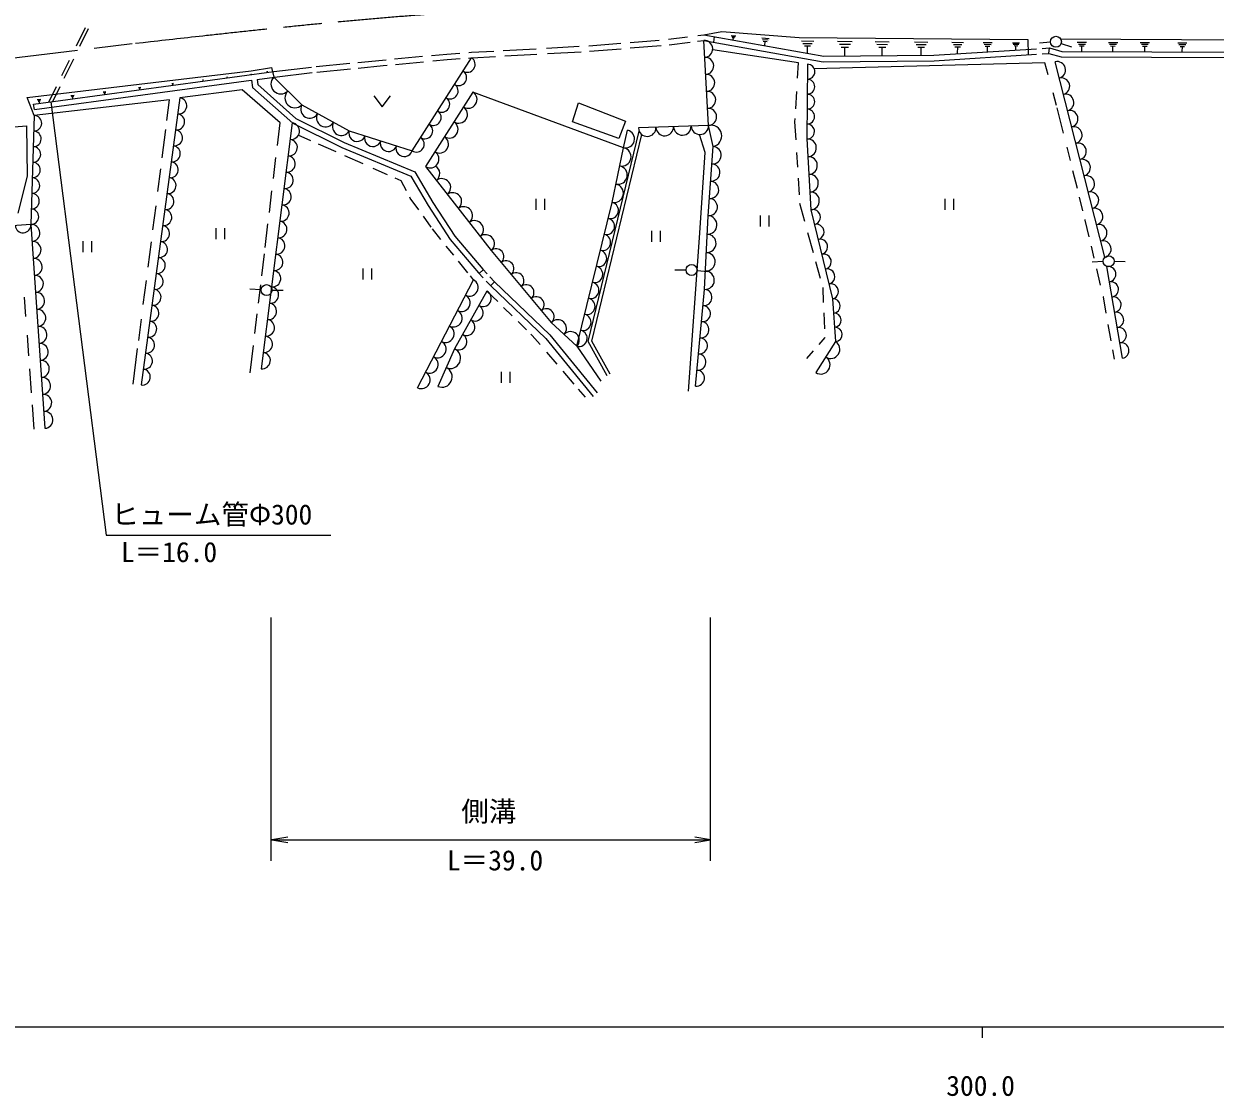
# Model space of a CAD drawing. Units: millimetres, scale not verified. Extents: x 40000 to 680000, y 20000 to 380000.
# Drawn here: x 281012 to 389134, y 198715 to 296078 of the extents above; entities that cross this region are included whole.
import ezdxf
from ezdxf.enums import TextEntityAlignment as Align

# ---------------------------------------------------------------- set-up
doc = ezdxf.new("R2010")
doc.units = ezdxf.units.MM
doc.header["$LTSCALE"] = 1000
doc.linetypes.add('CHAIN', pattern=[18.5, 12, -1.5, 3.5, -1.5])
for name, color, linetype, lineweight in [('M-BGD', 7, 'Continuous', 25), ('M-BMK', 2, 'CHAIN', 13), ('M-STR-STR3', 7, 'Continuous', 25), ('M-TTL-BAND', 7, 'Continuous', 25)]:
    doc.layers.add(name, color=color, linetype=linetype, lineweight=lineweight)
doc.styles.add('ＭＳ ゴシック', font='')
doc.styles.get('ＭＳ ゴシック').set_extended_font_data('MS Gothic')

# ---------------------------------------------------------------- blocks, each defined once
blk = doc.blocks.new('open_arrow')
at = {"color": 0, "linetype": 'Continuous', "lineweight": -2}
blk.add_lwpolyline([(7.5, 1.25), (0, 0), (7.5, -1.25)], dxfattribs=at)

msp = doc.modelspace()

# ---------------------------------------------------------------- linework, layer by layer
at = {"layer": 'M-BGD'}
for p, q in [((285788, 294078), (286615, 295757)), ((286102, 294036), (286892, 295641)), ((342729, 295073), (344348, 295385)), ((344348, 295385), (351388, 294824)), ((332303, 294083), (335180, 294318)), ((336029, 293886), (338859, 294116)), ((336048, 294389), (338672, 294603)), ((339520, 294672), (341234, 294886)), ((339571, 294174), (341475, 294412)), ((342140, 294495), (342716, 294567)), ((342192, 295006), (342729, 295073)), ((342716, 294567), (353566, 292641)), ((343165, 286850), (342716, 294567)), ((342729, 295073), (353608, 293141)), ((343676, 294905), (343609, 294409)), ((345217, 295015), (345617, 294985)), ((345267, 294935), (345567, 294915)), ((345307, 294845), (345507, 294835)), ((345387, 294605), (345407, 294845)), ((347987, 294795), (348657, 294745)), ((348057, 294655), (348567, 294615)), ((348127, 294515), (348467, 294485)), ((348267, 294085), (348297, 294505)), ((351388, 294824), (372130, 294642)), ((351587, 294525), (352707, 294515)), ((351727, 294305), (352567, 294295)), ((354857, 294495), (356197, 294485)), ((355027, 294225), (356027, 294225)), ((358277, 294465), (359557, 294455)), ((358437, 294215), (359397, 294205)), ((361837, 294435), (363057, 294425)), ((361987, 294195), (362907, 294185)), ((365247, 294405), (366287, 294395)), ((365377, 294195), (366157, 294185)), ((368067, 294385), (368907, 294375)), ((368167, 294215), (368797, 294205)), ((370727, 294355), (371387, 294355)), ((370807, 294225), (371307, 294225)), ((370887, 294095), (371217, 294085)), ((371047, 293705), (371057, 294095)), ((372130, 294642), (372165, 293267)), ((374177, 294405), (373187, 294315)), ((375092, 294727), (405075, 294533)), ((375157, 294295), (376107, 293995)), ((376617, 294415), (377467, 294405)), ((376727, 294245), (377367, 294245)), ((379447, 294395), (380287, 294395)), ((379547, 294235), (380177, 294225)), ((382337, 294375), (383167, 294375)), ((382447, 294215), (383067, 294215)), ((385747, 294355), (386567, 294355)), ((385847, 294195), (386467, 294195)), ((314666, 292888), (317189, 293127)), ((318024, 293206), (319402, 293336)), ((319402, 293336), (320573, 293418)), ((321387, 293475), (321653, 293494)), ((321653, 293494), (323681, 293606)), ((321684, 292995), (323814, 293113)), ((324503, 293652), (327521, 293819)), ((324660, 293160), (327573, 293321)), ((328449, 293870), (331423, 294035)), ((328552, 293375), (331609, 293544)), ((332338, 293585), (335216, 293819)), ((351313, 292540), (343530, 293724)), ((351867, 294075), (352417, 294075)), ((352147, 293435), (352147, 294075)), ((353608, 293141), (363612, 293220)), ((355187, 293955), (355857, 293955)), ((355517, 293195), (355527, 293955)), ((358597, 293955), (359237, 293945)), ((358907, 293175), (358917, 293955)), ((362137, 293945), (362747, 293945)), ((362437, 293225), (362447, 293945)), ((363612, 293220), (372915, 293816)), ((363630, 292720), (372924, 293316)), ((365497, 293985), (366027, 293975)), ((365757, 293395), (365767, 293985)), ((368267, 294045), (368687, 294035)), ((368477, 293525), (368477, 294045)), ((373441, 293349), (374047, 293388)), ((373443, 293850), (374102, 293893)), ((374047, 293388), (374102, 293893)), ((374047, 293388), (375148, 293074)), ((374102, 293893), (375219, 293573)), ((375148, 293074), (398224, 292995)), ((375219, 293573), (398250, 293495)), ((376827, 294075), (377257, 294075)), ((377037, 293575), (377047, 294075)), ((379647, 294065), (380067, 294055)), ((379857, 293565), (379857, 294065)), ((382547, 294045), (382957, 294045)), ((382747, 293575), (382757, 294045)), ((385947, 294025), (386357, 294025)), ((386147, 293545), (386157, 294025)), ((284457, 291374), (285143, 292767)), ((284684, 291156), (285538, 292891)), ((301630, 291810), (303503, 292107)), ((303503, 292107), (303700, 291238)), ((303711, 291744), (307108, 292142)), ((307557, 292195), (310587, 292492)), ((307611, 291698), (310654, 291996)), ((311326, 292564), (313577, 292785)), ((311342, 292064), (313625, 292287)), ((313577, 292785), (313884, 292814)), ((313625, 292287), (313997, 292322)), ((314745, 292393), (317295, 292634)), ((316247, 284544), (321643, 292992)), ((318128, 292713), (319443, 292838)), ((319443, 292838), (320618, 292920)), ((321365, 292973), (321684, 292995)), ((351231, 291157), (351313, 292540)), ((352132, 292404), (352087, 285621)), ((373663, 292540), (352753, 291989)), ((353566, 292641), (363630, 292720)), ((373969, 291436), (373663, 292540)), ((379116, 274878), (374604, 292628)), ((281310, 289380), (301630, 291810)), ((281901, 288790), (303711, 291744)), ((281968, 288295), (301642, 290959)), ((297217, 290985), (297327, 290995)), ((297237, 290965), (297317, 290975)), ((297247, 290945), (297307, 290945)), ((297287, 290915), (297277, 290945)), ((299427, 291245), (299507, 291255)), ((299437, 291235), (299497, 291245)), ((299447, 291225), (299487, 291225)), ((299477, 291155), (299467, 291225)), ((301617, 291515), (301667, 291515)), ((301627, 291505), (301667, 291505)), ((301627, 291495), (301657, 291495)), ((301647, 291465), (301647, 291495)), ((301685, 290965), (301763, 290307)), ((302181, 291024), (302237, 290554)), ((302198, 291034), (303773, 291248)), ((303067, 291735), (303147, 291745)), ((303077, 291725), (303137, 291735)), ((303087, 291705), (303127, 291715)), ((303127, 291655), (303107, 291715)), ((303700, 291238), (306243, 288714)), ((303773, 291248), (307179, 291647)), ((283277, 288977), (283971, 290386)), ((283636, 289025), (284312, 290399)), ((288207, 289905), (288467, 289935)), ((288247, 289865), (288447, 289885)), ((288287, 289815), (288417, 289825)), ((288367, 289665), (288357, 289825)), ((291407, 290295), (291617, 290315)), ((291437, 290255), (291597, 290275)), ((291467, 290215), (291577, 290225)), ((291537, 290095), (291527, 290225)), ((294437, 290655), (294597, 290675)), ((294467, 290625), (294587, 290645)), ((294487, 290595), (294567, 290605)), ((294537, 290475), (294527, 290605)), ((300822, 290092), (295166, 289354)), ((304265, 287080), (300822, 290092)), ((301763, 290307), (305411, 287069)), ((302237, 290554), (305693, 287487)), ((321775, 289885), (317457, 283121)), ((335444, 284832), (321775, 289885)), ((351065, 288368), (351159, 289943)), ((374743, 288652), (374422, 289806)), ((281947, 287756), (281310, 289380)), ((281968, 288295), (281901, 288790)), ((294243, 289170), (281947, 287756)), ((282217, 289195), (282567, 289235)), ((282277, 289135), (282537, 289165)), ((282327, 289065), (282497, 289085)), ((282437, 288875), (282417, 289075)), ((285267, 289555), (285567, 289595)), ((285317, 289505), (285537, 289535)), ((285357, 289445), (285507, 289465)), ((285457, 289295), (285437, 289455)), ((295166, 289354), (291661, 263286)), ((294004, 287311), (294243, 289170)), ((306243, 288714), (310550, 286366)), ((312789, 289553), (313539, 288553)), ((313539, 288553), (314289, 289553)), ((330813, 287189), (331367, 288889)), ((331367, 288889), (335629, 287250)), ((281947, 287756), (281639, 277857)), ((375371, 286162), (374801, 288444)), ((269941, 285892), (281253, 286826)), ((281253, 286826), (281327, 282234)), ((305372, 287080), (302544, 264761)), ((304022, 285042), (304265, 287080)), ((305411, 287069), (309868, 284853)), ((305693, 287487), (310076, 285308)), ((335014, 285652), (330813, 287189)), ((335629, 287250), (335014, 285652)), ((343165, 286850), (336792, 286623)), ((343575, 284939), (343165, 286850)), ((350994, 287169), (351012, 287474)), ((351094, 285543), (350994, 287169)), ((293568, 283917), (293898, 286483)), ((307060, 285467), (305925, 285973)), ((310550, 286366), (316247, 284544)), ((332228, 267224), (336858, 286332)), ((332548, 267268), (337093, 286027)), ((335444, 284832), (335813, 286410)), ((342846, 284392), (342344, 286025)), ((352087, 285621), (352451, 279203)), ((309350, 284447), (307758, 285156)), ((309868, 284853), (316138, 282234)), ((310076, 285308), (316484, 282631)), ((334411, 279868), (335444, 284832)), ((342346, 276654), (342846, 284392)), ((343119, 278657), (343575, 284939)), ((351247, 283056), (351164, 284394)), ((375995, 283665), (375689, 284890)), ((303665, 282046), (303892, 283953)), ((311800, 283354), (310148, 284091)), ((281327, 282234), (280469, 278874)), ((293173, 280843), (293440, 282922)), ((314005, 282372), (312721, 282944)), ((316138, 282234), (317699, 279590)), ((316484, 282631), (318124, 279854)), ((317457, 283121), (323415, 275493)), ((376634, 281112), (376229, 282730)), ((315260, 281813), (314713, 282057)), ((315741, 280899), (315260, 281813)), ((351401, 280539), (351308, 282052)), ((303297, 278961), (303529, 280908)), ((316080, 280255), (316041, 280329)), ((316848, 279189), (316080, 280255)), ((327505, 279198), (327505, 280198)), ((328255, 280198), (328255, 279198)), ((364635, 279198), (364635, 280198)), ((365385, 280198), (365385, 279198)), ((377136, 279101), (376828, 280336)), ((292726, 277368), (293009, 279566)), ((317699, 279590), (319714, 276493)), ((318124, 279854), (320115, 276792)), ((331216, 266800), (334411, 279868)), ((351898, 278120), (351449, 279749)), ((352451, 279203), (354408, 271101)), ((302917, 275770), (303172, 277912)), ((317987, 277609), (317271, 278602)), ((342801, 271966), (343119, 278657)), ((347867, 277668), (347867, 278668)), ((348617, 278668), (348617, 277668)), ((377350, 278247), (377335, 278306)), ((377704, 276741), (377350, 278247)), ((281639, 277857), (269682, 277012)), ((281639, 277857), (282931, 259351)), ((298468, 276534), (298468, 277534)), ((299218, 277534), (299218, 276534)), ((318863, 276506), (318089, 277468)), ((338019, 276271), (338019, 277271)), ((338769, 277271), (338769, 276271)), ((352677, 275291), (352176, 277113)), ((286410, 275355), (286410, 276355)), ((287160, 276355), (287160, 275355)), ((292290, 273980), (292586, 276275)), ((320024, 275064), (319349, 275903)), ((319714, 276493), (322282, 273471)), ((320115, 276792), (322656, 273803)), ((341344, 262725), (342346, 276654)), ((378162, 274796), (377908, 275875)), ((302611, 273208), (302849, 275203)), ((323415, 275493), (328885, 268958)), ((311802, 272877), (311802, 273877)), ((312552, 273877), (312552, 272877)), ((321301, 273478), (320462, 274520)), ((322348, 273400), (322703, 273753)), ((322656, 273803), (323052, 273378)), ((341107, 273725), (340107, 273715)), ((342107, 273675), (343097, 273585)), ((353322, 272951), (352904, 274470)), ((378957, 274485), (377957, 274425)), ((378738, 272348), (378392, 273819)), ((380725, 265719), (379300, 274044)), ((379957, 274515), (380957, 274505)), ((291855, 270592), (292134, 272763)), ((316736, 263040), (321818, 272836)), ((321818, 272836), (321539, 273184)), ((322282, 273471), (322705, 273016)), ((322975, 272727), (323383, 272288)), ((323312, 273098), (323739, 272639)), ((323377, 272295), (323725, 272654)), ((323739, 272639), (328744, 267835)), ((302537, 271925), (301537, 271975)), ((302315, 270725), (302511, 272367)), ((303537, 271895), (304537, 271885)), ((323048, 271811), (320097, 266565)), ((324027, 270853), (323048, 271811)), ((323383, 272288), (328376, 267495)), ((341981, 263181), (342801, 271966)), ((353598, 270782), (353543, 272148)), ((281053, 271245), (281178, 269511)), ((325340, 269565), (324554, 270336)), ((354408, 271101), (354681, 267232)), ((378988, 271283), (378981, 271315)), ((379252, 269799), (378988, 271283)), ((291436, 267333), (291684, 269265)), ((301986, 267967), (302198, 269745)), ((353694, 268370), (353636, 269841)), ((326639, 268292), (325880, 269036)), ((328885, 268958), (331216, 266800)), ((379696, 267296), (379431, 268790)), ((281302, 267805), (281437, 265937)), ((327147, 267794), (327041, 267898)), ((327871, 266954), (327147, 267794)), ((328376, 267495), (332670, 262252)), ((328744, 267835), (333057, 262568)), ((333967, 264122), (332228, 267224)), ((334229, 264269), (332548, 267268)), ((354681, 267232), (352906, 264410)), ((353180, 266960), (353725, 267596)), ((353725, 267596), (353725, 267598)), ((290923, 263347), (291341, 266592)), ((301560, 264392), (301854, 266860)), ((320097, 266565), (318580, 263163)), ((329411, 265166), (328466, 266263)), ((331216, 266800), (333387, 263645)), ((352087, 265684), (352695, 266394)), ((379990, 265639), (379843, 266469)), ((281522, 264751), (281680, 262567)), ((324378, 263495), (324378, 264495)), ((325128, 264495), (325128, 263495)), ((330970, 263356), (329952, 264538)), ((331984, 262179), (331363, 262900)), ((281758, 261491), (281918, 259275))]:
    msp.add_line(p, q, dxfattribs=at)
for centre in [(374680, 294444), (379462, 274517), (341612, 273727), (303042, 271898)]:
    msp.add_circle(centre, 500, dxfattribs=at)
for centre, radius, start, end in [((342761, 293796), 773, 273.32986, 93.32986), ((342851, 292252), 773, 273.32986, 93.32986), ((321257, 292389), 716, 237.43373, 57.43373), ((352128, 291726), 678, 269.61547, 89.61547), ((374792, 291888), 763, 284.26182, 104.26182), ((304336, 290607), 896, 135.21084, 315.21084), ((320486, 291182), 716, 237.43373, 57.43373), ((342940, 290709), 773, 273.32986, 93.32986), ((352119, 290369), 678, 269.61547, 89.61547), ((375168, 290409), 763, 284.26182, 104.26182), ((305608, 289345), 896, 135.21084, 315.21084), ((319715, 289975), 716, 237.43373, 57.43373), ((321343, 289209), 802, 237.45, 57.45), ((343030, 289166), 773, 273.32986, 93.32986), ((295068, 288630), 731, 262.34341, 82.34341), ((306961, 288322), 817, 151.41078, 331.41078), ((318945, 288768), 716, 237.43373, 57.43373), ((352109, 289013), 678, 269.61547, 89.61547), ((375544, 288930), 763, 284.26182, 104.26182), ((281925, 287049), 707, 268.2212, 88.2212), ((294874, 287182), 731, 262.34341, 82.34341), ((308397, 287540), 817, 151.41078, 331.41078), ((318174, 287561), 716, 237.43373, 57.43373), ((320479, 287856), 802, 237.45, 57.45), ((343120, 287622), 773, 273.32986, 93.32986), ((352100, 287656), 678, 269.61547, 89.61547), ((375920, 287451), 763, 284.26182, 104.26182), ((305278, 286336), 750, 262.77787, 82.77787), ((309832, 286758), 817, 151.41078, 331.41078), ((317403, 286354), 716, 237.43373, 57.43373), ((319616, 286503), 802, 237.45, 57.45), ((337589, 286651), 797, 182.04541, 2.04541), ((339182, 286708), 797, 182.04541, 2.04541), ((340775, 286765), 797, 182.04541, 2.04541), ((342368, 286822), 797, 182.04541, 2.04541), ((343370, 285895), 978, 282.09476, 102.09476), ((352091, 286300), 678, 269.61547, 89.61547), ((376296, 285972), 763, 284.26182, 104.26182), ((281881, 285635), 707, 268.2212, 88.2212), ((294679, 285734), 731, 262.34341, 82.34341), ((305089, 284848), 750, 262.77787, 82.77787), ((311262, 286139), 748, 162.25533, 342.25533), ((312686, 285683), 748, 162.25533, 342.25533), ((314110, 285227), 748, 162.25533, 342.25533), ((316632, 285147), 716, 237.43373, 57.43373), ((318752, 285150), 802, 237.45, 57.45), ((335629, 285621), 810, 256.84246, 76.84246), ((352132, 284819), 804, 273.24734, 93.24734), ((281837, 284221), 707, 268.2212, 88.2212), ((294484, 284285), 731, 262.34341, 82.34341), ((315535, 284771), 748, 162.25533, 342.25533), ((317889, 283797), 802, 237.45, 57.45), ((335272, 284005), 845, 258.24515, 78.24515), ((343518, 284153), 787, 265.85538, 85.85538), ((376672, 284493), 763, 284.26182, 104.26182), ((281793, 282806), 707, 268.2212, 88.2212), ((294290, 282837), 731, 262.34341, 82.34341), ((304900, 283360), 750, 262.77787, 82.77787), ((343404, 282583), 787, 265.85538, 85.85538), ((352223, 283215), 804, 273.24734, 93.24734), ((377048, 283013), 763, 284.26182, 104.26182), ((304712, 281872), 750, 262.77787, 82.77787), ((317953, 282485), 807, 307.99454, 57.65713), ((334928, 282350), 845, 258.24515, 78.24515), ((352314, 281610), 804, 273.24734, 93.24734), ((377424, 281534), 763, 284.26182, 104.26182), ((281749, 281392), 707, 268.2212, 88.2212), ((294095, 281389), 731, 262.34341, 82.34341), ((304523, 280384), 750, 262.77787, 82.77787), ((318947, 281214), 807, 307.99454, 127.99454), ((334583, 280695), 845, 258.24515, 78.24515), ((343290, 281013), 787, 265.85538, 85.85538), ((281705, 279978), 707, 268.2212, 88.2212), ((293900, 279941), 731, 262.34341, 82.34341), ((319940, 279942), 807, 307.99454, 127.99454), ((343176, 279442), 787, 265.85538, 85.85538), ((352405, 280005), 804, 273.24734, 93.24734), ((377800, 280055), 763, 284.26182, 104.26182), ((281661, 278564), 707, 268.2212, 88.2212), ((293705, 278492), 731, 262.34341, 82.34341), ((304335, 278896), 750, 262.77787, 82.77787), ((320933, 278671), 807, 307.99454, 127.99454), ((334234, 279142), 747, 256.26109, 76.26109), ((352614, 278528), 695, 283.58092, 103.58092), ((378176, 278576), 763, 284.26182, 104.26182), ((304146, 277408), 750, 262.77787, 82.77787), ((321926, 277400), 807, 307.99454, 127.99454), ((333879, 277690), 747, 256.26109, 76.26109), ((343080, 277821), 837, 267.27369, 87.27369), ((280935, 277807), 706, 184.04174, 4.04174), ((281693, 277086), 773, 273.99091, 93.99091), ((293511, 277044), 731, 262.34341, 82.34341), ((322919, 276128), 807, 307.99454, 127.99454), ((333524, 276238), 747, 256.26109, 76.26109), ((343000, 276148), 837, 267.27369, 87.27369), ((352940, 277178), 695, 283.58092, 103.58092), ((378552, 277097), 763, 284.26182, 104.26182), ((281801, 275544), 773, 273.99091, 93.99091), ((293316, 275596), 731, 262.34341, 82.34341), ((303958, 275920), 750, 262.77787, 82.77787), ((353266, 275827), 695, 283.58092, 103.58092), ((378928, 275617), 763, 284.26182, 104.26182), ((281908, 274002), 773, 273.99091, 93.99091), ((293121, 274148), 731, 262.34341, 82.34341), ((303769, 274433), 750, 262.77787, 82.77787), ((323871, 274948), 710, 309.92948, 129.92948), ((333169, 274786), 747, 256.26109, 76.26109), ((342920, 274475), 837, 267.27369, 87.27369), ((353593, 274477), 695, 283.58092, 103.58092), ((303581, 272945), 750, 262.77787, 82.77787), ((324783, 273859), 710, 309.92948, 129.92948), ((332814, 273334), 747, 256.26109, 76.26109), ((342841, 272802), 837, 267.27369, 87.27369), ((353919, 273126), 695, 283.58092, 103.58092), ((379419, 273350), 704, 279.71392, 99.71392), ((282016, 272459), 773, 273.99091, 93.99091), ((292927, 272699), 731, 262.34341, 82.34341), ((321455, 272136), 788, 242.57843, 62.57843), ((325694, 272770), 710, 309.92948, 129.92948), ((332459, 271882), 747, 256.26109, 76.26109), ((354245, 271776), 695, 283.58092, 103.58092), ((379656, 271963), 704, 279.71392, 99.71392), ((282124, 270917), 773, 273.99091, 93.99091), ((292732, 271251), 731, 262.34341, 82.34341), ((303392, 271457), 750, 262.77787, 82.77787), ((320729, 270737), 788, 242.57843, 62.57843), ((322679, 271155), 752, 240.64225, 60.64225), ((326606, 271681), 710, 309.92948, 129.92948), ((342733, 271234), 735, 264.67177, 84.67177), ((292537, 269803), 731, 262.34341, 82.34341), ((303204, 269969), 750, 262.77787, 82.77787), ((321941, 269844), 752, 240.64225, 60.64225), ((327517, 270592), 710, 309.92948, 129.92948), ((332104, 270430), 747, 256.26109, 76.26109), ((342596, 269769), 735, 264.67177, 84.67177), ((354454, 270456), 646, 274.03771, 94.03771), ((379894, 270575), 704, 279.71392, 99.71392), ((282231, 269375), 773, 273.99091, 93.99091), ((320003, 269337), 788, 242.57843, 62.57843), ((328429, 269503), 710, 309.92948, 129.92948), ((331749, 268978), 747, 256.26109, 76.26109), ((354545, 269166), 646, 274.03771, 94.03771), ((380131, 269188), 704, 279.71392, 99.71392), ((282339, 267833), 773, 273.99091, 93.99091), ((292343, 268355), 731, 262.34341, 82.34341), ((303015, 268481), 750, 262.77787, 82.77787), ((319277, 267938), 788, 242.57843, 62.57843), ((321204, 268532), 752, 240.64225, 60.64225), ((329467, 268419), 794, 317.2026, 137.2026), ((331394, 267526), 747, 256.26109, 76.26109), ((342459, 268305), 735, 264.67177, 84.67177), ((354636, 267877), 646, 274.03771, 94.03771), ((380369, 267800), 704, 279.71392, 99.71392), ((282446, 266291), 773, 273.99091, 93.99091), ((292148, 266906), 731, 262.34341, 82.34341), ((302826, 266993), 750, 262.77787, 82.77787), ((318551, 266538), 788, 242.57843, 62.57843), ((320466, 267221), 752, 240.64225, 60.64225), ((330633, 267339), 794, 317.2026, 137.2026), ((342323, 266841), 735, 264.67177, 84.67177), ((354237, 266526), 834, 237.82878, 57.82878), ((380606, 266413), 704, 279.71392, 99.71392), ((291953, 265458), 731, 262.34341, 82.34341), ((302638, 265505), 750, 262.77787, 82.77787), ((319718, 265714), 931, 245.97349, 65.97349), ((342186, 265377), 735, 264.67177, 84.67177), ((282554, 264748), 773, 273.99091, 93.99091), ((317825, 265139), 788, 242.57843, 62.57843), ((353350, 265115), 834, 237.82878, 57.82878), ((282662, 263206), 773, 273.99091, 93.99091), ((291759, 264010), 731, 262.34341, 82.34341), ((317099, 263739), 788, 242.57843, 62.57843), ((318960, 264013), 931, 245.97349, 65.97349), ((342050, 263913), 735, 264.67177, 84.67177), ((282769, 261664), 773, 273.99091, 93.99091), ((282877, 260122), 773, 273.99091, 93.99091)]:
    msp.add_arc(centre, radius, start, end, dxfattribs=at)
at = {"layer": 'M-BMK'}
msp.add_line((273977, 292269), (291153, 294312), dxfattribs=at)
msp.add_open_spline([(291153, 294312), (298388, 295128), (305622, 295945), (312873, 296571), (320215, 297205), (327574, 297643), (334933, 298078), (340813, 298425), (346694, 298770), (352580, 298939), (356715, 299057), (360854, 299089), (364992, 299121)], degree=3, knots=[0, 0, 0, 0, 1, 1, 1, 2, 2, 2, 3, 3, 3, 4, 4, 4, 4], dxfattribs=at)
at = {"layer": 'M-STR-STR3'}
for p, q in [((283467, 289002), (288487, 249659)), ((288487, 249659), (308880, 249659)), ((303466, 220069), (303466, 242184)), ((343345, 220069), (343345, 242190)), ((303513, 221981), (343345, 221981))]:
    msp.add_line(p, q, dxfattribs=at)
at = {"layer": 'M-TTL-BAND'}
for p, q in [((40000, 205000), (579000, 205000)), ((368000, 205000), (368000, 204000))]:
    msp.add_line(p, q, dxfattribs=at)

# ---------------------------------------------------------------- block references
at = {"layer": 'M-STR-STR3', "xscale": 193, "yscale": 193}
msp.add_blockref('open_arrow', (303513, 221981), dxfattribs=at)
at = {"layer": 'M-STR-STR3', "xscale": 193, "yscale": 193, "rotation": 180}
msp.add_blockref('open_arrow', (343345, 221981), dxfattribs=at)

# ---------------------------------------------------------------- texts
at = {"layer": 'M-STR-STR3', "style": 'ＭＳ ゴシック'}
for s, p in [('ヒューム管Φ300', (288946, 250065)), ('L＝16.0', (289822, 246654)), ('側溝', (320712, 223107)), ('L＝39.0', (319411, 218667))]:
    msp.add_text(s, height=1833, dxfattribs=at).set_placement(p, align=Align.BOTTOM_LEFT)
at = {"layer": 'M-TTL-BAND', "style": 'ＭＳ ゴシック'}
msp.add_text('300.0', height=1833, dxfattribs=at).set_placement((367844, 198195), align=Align.BOTTOM_CENTER)

doc.saveas('drawing.dxf')
